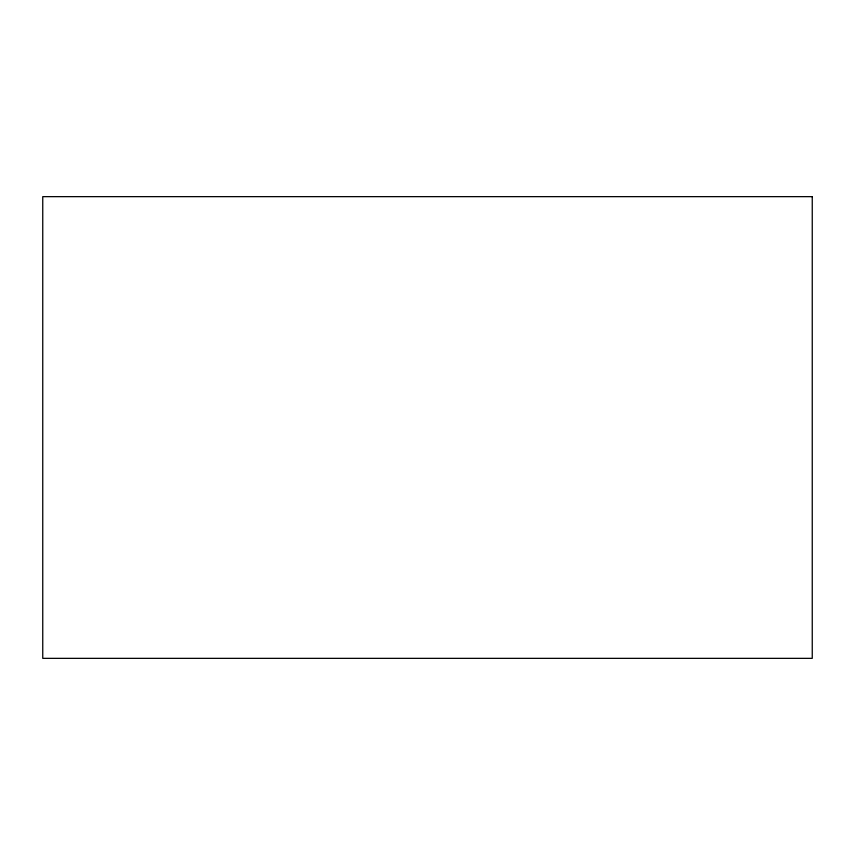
<?xml version="1.0" encoding="UTF-8"?>
<svg xmlns="http://www.w3.org/2000/svg" width="855" height="855" viewBox="0 0 855 855"><rect width="100%" height="100%" fill="white"/><g stroke="black" fill="none" stroke-linecap="round" stroke-linejoin="round"><path stroke-width="1.28" d="M812.25 196.65L42.75 196.65L42.75 658.35L812.25 658.35L812.25 196.65"/></g></svg>
